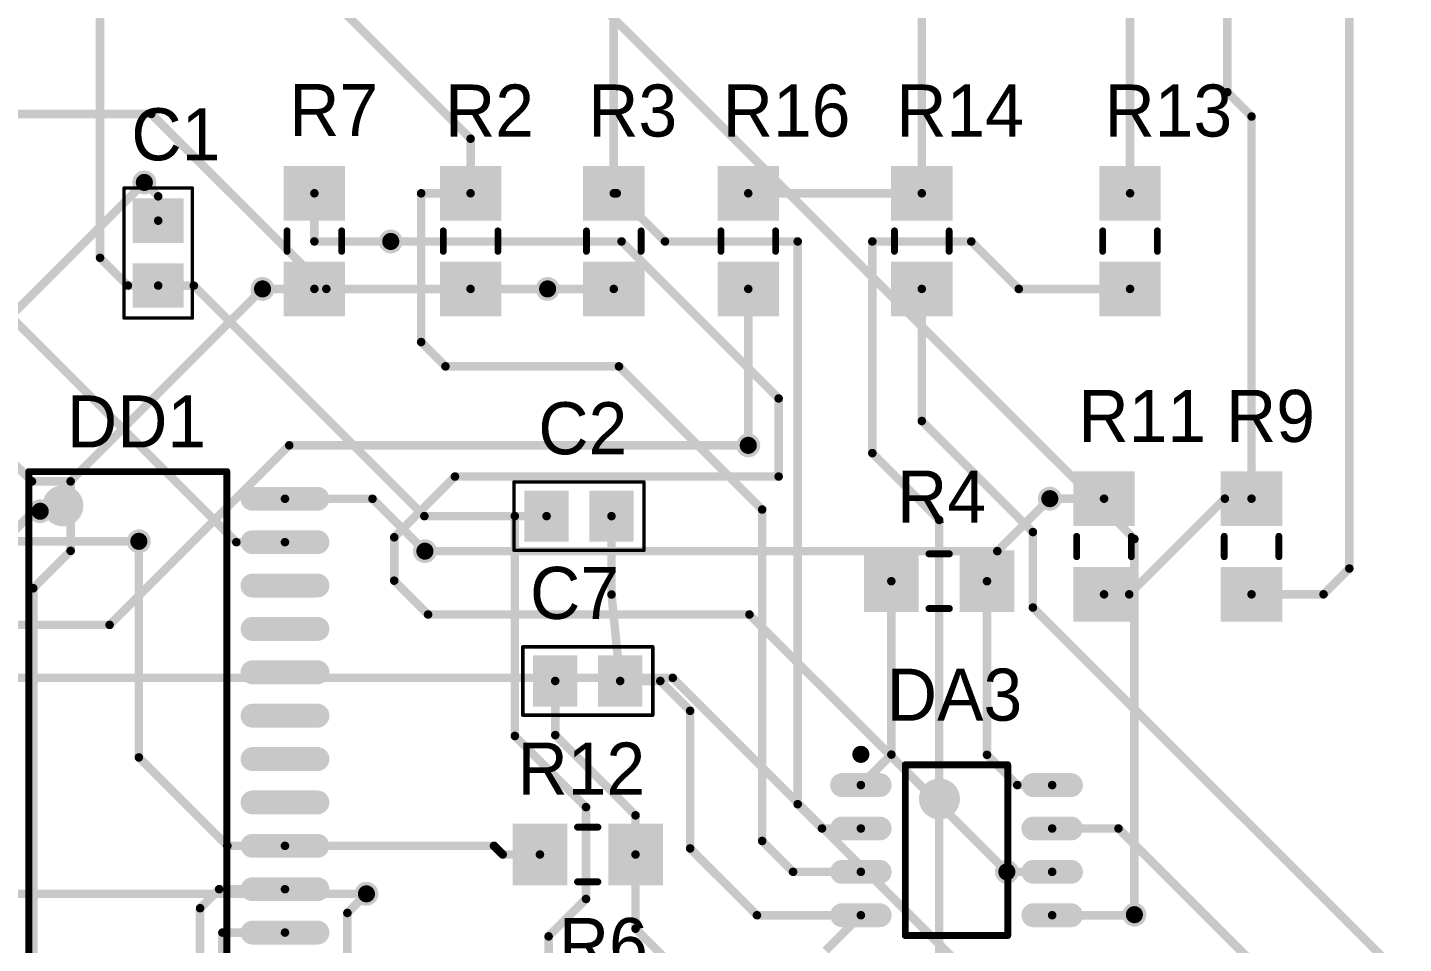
# Model space of a CAD drawing. Extents: x 69.5 to 141.6, y 57 to 136.
# Drawn here: x 92.95 to 133.23, y 78.28 to 105.09 of the extents above; entities that cross this region are included whole.
import ezdxf

# ---------------------------------------------------------------- set-up
doc = ezdxf.new("R2010")
doc.units = 0
doc.layers.get('0').update_dxf_attribs({"linetype": 'CONTINUOUS'})
for name, color, linetype in [('BOTTOMLAYER', 5, 'CONTINUOUS'), ('TOPLAYER', 1, 'CONTINUOUS'), ('TOPOVERLAY', 2, 'CONTINUOUS'), ('VIAHOLELAYER', 16, 'CONTINUOUS')]:
    doc.layers.add(name, color=color, linetype=linetype)

# ---------------------------------------------------------------- blocks, each defined once
blk = doc.blocks.new('C0805_5')
at = {"layer": 'TOPLAYER'}
for points in [[(-0.3, -0.75), (-0.3, 0.75), (-1.6, -0.75), (-1.6, 0.75)], [(1.6, -0.75), (1.6, 0.75), (0.3, -0.75), (0.3, 0.75)]]:
    blk.add_solid(points, dxfattribs=at)
at = {"layer": 'TOPOVERLAY', "const_width": 0.1}
for points in [[(-1.9, 1), (1.905, 1)], [(-1.9, 1), (-1.9, 0.9)], [(-1.9, 0.9), (-1.9, -1)], [(1.905, 1), (1.905, -1)], [(-1.9, -1), (1.905, -1)]]:
    blk.add_lwpolyline(points, dxfattribs=at)
at = {"layer": 'TOPOVERLAY', "const_width": 0.05}
for points in [[(-1.925, 1, 1), (-1.875, 1, 1)], [(-1.925, 1, 1), (-1.875, 1, 1)], [(-1.925, 0.9, 1), (-1.875, 0.9, 1)], [(-1.925, 0.9, 1), (-1.875, 0.9, 1)], [(1.88, 1, 1), (1.93, 1, 1)], [(1.88, 1, 1), (1.93, 1, 1)], [(-1.925, -1, 1), (-1.875, -1, 1)], [(-1.925, -1, 1), (-1.875, -1, 1)], [(1.88, -1, 1), (1.93, -1, 1)], [(1.88, -1, 1), (1.93, -1, 1)]]:
    blk.add_lwpolyline(points, format="xyb", close=True, dxfattribs=at)
blk = doc.blocks.new('C0805_6')
at = {"layer": 'TOPLAYER'}
for points in [[(-0.3, -0.75), (-0.3, 0.75), (-1.6, -0.75), (-1.6, 0.75)], [(1.6, -0.75), (1.6, 0.75), (0.3, -0.75), (0.3, 0.75)]]:
    blk.add_solid(points, dxfattribs=at)
at = {"layer": 'TOPOVERLAY', "const_width": 0.1}
for points in [[(1.905, 1), (-1.9, 1)], [(-1.9, 1), (-1.9, 0.9)], [(-1.9, 0.9), (-1.9, -1)], [(1.905, 1), (1.905, -1)], [(1.905, -1), (-1.9, -1)]]:
    blk.add_lwpolyline(points, dxfattribs=at)
at = {"layer": 'TOPOVERLAY', "const_width": 0.05}
for points in [[(-1.925, 1, 1), (-1.875, 1, 1)], [(-1.925, 1, 1), (-1.875, 1, 1)], [(-1.925, 0.9, 1), (-1.875, 0.9, 1)], [(-1.925, 0.9, 1), (-1.875, 0.9, 1)], [(1.88, 1, 1), (1.93, 1, 1)], [(1.88, 1, 1), (1.93, 1, 1)], [(-1.925, -1, 1), (-1.875, -1, 1)], [(-1.925, -1, 1), (-1.875, -1, 1)], [(1.88, -1, 1), (1.93, -1, 1)], [(1.88, -1, 1), (1.93, -1, 1)]]:
    blk.add_lwpolyline(points, format="xyb", close=True, dxfattribs=at)
blk = doc.blocks.new('C0805_11')
at = {"layer": 'TOPLAYER'}
for points in [[(-0.3, -0.75), (-0.3, 0.75), (-1.6, -0.75), (-1.6, 0.75)], [(1.6, -0.75), (1.6, 0.75), (0.3, -0.75), (0.3, 0.75)]]:
    blk.add_solid(points, dxfattribs=at)
at = {"layer": 'TOPOVERLAY', "const_width": 0.1}
for points in [[(-1.9, 1), (1.905, 1)], [(-1.9, 0.9), (-1.9, 1)], [(-1.9, -1), (-1.9, 0.9)], [(1.905, -1), (1.905, 1)], [(-1.9, -1), (1.905, -1)]]:
    blk.add_lwpolyline(points, dxfattribs=at)
at = {"layer": 'TOPOVERLAY', "const_width": 0.05}
for points in [[(-1.925, 1, 1), (-1.875, 1, 1)], [(-1.925, 1, 1), (-1.875, 1, 1)], [(-1.925, 0.9, 1), (-1.875, 0.9, 1)], [(-1.925, 0.9, 1), (-1.875, 0.9, 1)], [(1.88, 1, 1), (1.93, 1, 1)], [(1.88, 1, 1), (1.93, 1, 1)], [(-1.925, -1, 1), (-1.875, -1, 1)], [(-1.925, -1, 1), (-1.875, -1, 1)], [(1.88, -1, 1), (1.93, -1, 1)], [(1.88, -1, 1), (1.93, -1, 1)]]:
    blk.add_lwpolyline(points, format="xyb", close=True, dxfattribs=at)
blk = doc.blocks.new('SOIC_8CM_14')
at = {"layer": 'TOPLAYER', "const_width": 0.7}
for points in [[(-3.35, 1.905), (-2.25, 1.905)], [(2.25, 1.905), (3.35, 1.905)], [(-3.35, 0.635), (-2.25, 0.635)], [(2.25, 0.635), (3.35, 0.635)], [(-3.35, -0.635), (-2.25, -0.635)], [(2.25, -0.635), (3.35, -0.635)], [(-3.35, -1.905), (-2.25, -1.905)], [(2.25, -1.905), (3.35, -1.905)]]:
    blk.add_lwpolyline(points, dxfattribs=at)
at = {"layer": 'TOPLAYER', "const_width": 0.35}
for points in [[(-3.525, 1.905, 1), (-3.175, 1.905, 1)], [(-2.425, 1.905, 1), (-2.075, 1.905, 1)], [(2.075, 1.905, 1), (2.425, 1.905, 1)], [(3.175, 1.905, 1), (3.525, 1.905, 1)], [(-3.525, 0.635, 1), (-3.175, 0.635, 1)], [(-2.425, 0.635, 1), (-2.075, 0.635, 1)], [(2.075, 0.635, 1), (2.425, 0.635, 1)], [(3.175, 0.635, 1), (3.525, 0.635, 1)], [(-3.525, -0.635, 1), (-3.175, -0.635, 1)], [(-2.425, -0.635, 1), (-2.075, -0.635, 1)], [(2.075, -0.635, 1), (2.425, -0.635, 1)], [(3.175, -0.635, 1), (3.525, -0.635, 1)], [(-3.525, -1.905, 1), (-3.175, -1.905, 1)], [(-2.425, -1.905, 1), (-2.075, -1.905, 1)], [(2.075, -1.905, 1), (2.425, -1.905, 1)], [(3.175, -1.905, 1), (3.525, -1.905, 1)]]:
    blk.add_lwpolyline(points, format="xyb", close=True, dxfattribs=at)
at = {"layer": 'TOPOVERLAY'}
for points, const_width in [([(-2.675, 2.805, 1), (-2.925, 2.805, 1)], 0.25), ([(-2.987, 2.805, 1), (-2.863, 2.805, 1)], 0.125), ([(-2.737, 2.805, 1), (-2.612, 2.805, 1)], 0.125), ([(-1.55, 2.5, 1), (-1.45, 2.5, 1)], 0.1), ([(-1.55, 2.5, 1), (-1.45, 2.5, 1)], 0.1), ([(1.45, 2.5, 1), (1.55, 2.5, 1)], 0.1), ([(1.45, 2.5, 1), (1.55, 2.5, 1)], 0.1), ([(-0.2, 1.5, 1), (-0.8, 1.5, 1)], 0.6), ([(-0.95, 1.5, 1), (-0.65, 1.5, 1)], 0.3), ([(-0.35, 1.5, 1), (-0.05, 1.5, 1)], 0.3), ([(-1.55, -2.5, 1), (-1.45, -2.5, 1)], 0.1), ([(-1.55, -2.5, 1), (-1.45, -2.5, 1)], 0.1), ([(1.45, -2.5, 1), (1.55, -2.5, 1)], 0.1), ([(1.45, -2.5, 1), (1.55, -2.5, 1)], 0.1)]:
    blk.add_lwpolyline(points, format="xyb", close=True, dxfattribs=dict(at, const_width=const_width))
at = {"layer": 'TOPOVERLAY', "const_width": 0.2}
for points in [[(-1.5, 2.5), (1.5, 2.5)], [(-1.5, -2.5), (-1.5, 2.5)], [(1.5, -2.5), (1.5, 2.5)], [(-1.5, -2.5), (1.5, -2.5)]]:
    blk.add_lwpolyline(points, dxfattribs=at)
blk = doc.blocks.new('SOIC_SO28_M_15')
at = {"layer": 'TOPLAYER', "const_width": 0.7}
for points in [[(-5.55, 8.255), (-3.65, 8.255)], [(3.65, 8.255), (5.55, 8.255)], [(-5.55, 6.985), (-3.65, 6.985)], [(3.65, 6.985), (5.55, 6.985)], [(-5.55, 5.715), (-3.65, 5.715)], [(3.65, 5.715), (5.55, 5.715)], [(-5.55, 4.445), (-3.65, 4.445)], [(3.65, 4.445), (5.55, 4.445)], [(-5.55, 3.175), (-3.65, 3.175)], [(3.65, 3.175), (5.55, 3.175)], [(-5.55, 1.905), (-3.65, 1.905)], [(3.65, 1.905), (5.55, 1.905)], [(-5.55, 0.635), (-3.65, 0.635)], [(3.65, 0.635), (5.55, 0.635)], [(-5.55, -0.635), (-3.65, -0.635)], [(3.65, -0.635), (5.55, -0.635)], [(-5.55, -1.905), (-3.65, -1.905)], [(3.65, -1.905), (5.55, -1.905)], [(-5.55, -3.175), (-3.65, -3.175)], [(3.65, -3.175), (5.55, -3.175)], [(-5.55, -4.445), (-3.65, -4.445)], [(3.65, -4.445), (5.55, -4.445)], [(-5.55, -5.715), (-3.65, -5.715)], [(3.65, -5.715), (5.55, -5.715)], [(-5.55, -6.985), (-3.65, -6.985)], [(3.65, -6.985), (5.55, -6.985)], [(-5.55, -8.255), (-3.65, -8.255)], [(3.65, -8.255), (5.55, -8.255)]]:
    blk.add_lwpolyline(points, dxfattribs=at)
at = {"layer": 'TOPLAYER', "const_width": 0.35}
for points in [[(-5.725, 8.255, 1), (-5.375, 8.255, 1)], [(-3.825, 8.255, 1), (-3.475, 8.255, 1)], [(3.475, 8.255, 1), (3.825, 8.255, 1)], [(5.375, 8.255, 1), (5.725, 8.255, 1)], [(-5.725, 6.985, 1), (-5.375, 6.985, 1)], [(-3.825, 6.985, 1), (-3.475, 6.985, 1)], [(3.475, 6.985, 1), (3.825, 6.985, 1)], [(5.375, 6.985, 1), (5.725, 6.985, 1)], [(-5.725, 5.715, 1), (-5.375, 5.715, 1)], [(-3.825, 5.715, 1), (-3.475, 5.715, 1)], [(3.475, 5.715, 1), (3.825, 5.715, 1)], [(5.375, 5.715, 1), (5.725, 5.715, 1)], [(-5.725, 4.445, 1), (-5.375, 4.445, 1)], [(-3.825, 4.445, 1), (-3.475, 4.445, 1)], [(3.475, 4.445, 1), (3.825, 4.445, 1)], [(5.375, 4.445, 1), (5.725, 4.445, 1)], [(-5.725, 3.175, 1), (-5.375, 3.175, 1)], [(-3.825, 3.175, 1), (-3.475, 3.175, 1)], [(3.475, 3.175, 1), (3.825, 3.175, 1)], [(5.375, 3.175, 1), (5.725, 3.175, 1)], [(-5.725, 1.905, 1), (-5.375, 1.905, 1)], [(-3.825, 1.905, 1), (-3.475, 1.905, 1)], [(3.475, 1.905, 1), (3.825, 1.905, 1)], [(5.375, 1.905, 1), (5.725, 1.905, 1)], [(-5.725, 0.635, 1), (-5.375, 0.635, 1)], [(-3.825, 0.635, 1), (-3.475, 0.635, 1)], [(3.475, 0.635, 1), (3.825, 0.635, 1)], [(5.375, 0.635, 1), (5.725, 0.635, 1)], [(-5.725, -0.635, 1), (-5.375, -0.635, 1)], [(-3.825, -0.635, 1), (-3.475, -0.635, 1)], [(3.475, -0.635, 1), (3.825, -0.635, 1)], [(5.375, -0.635, 1), (5.725, -0.635, 1)], [(-5.725, -1.905, 1), (-5.375, -1.905, 1)], [(-3.825, -1.905, 1), (-3.475, -1.905, 1)], [(3.475, -1.905, 1), (3.825, -1.905, 1)], [(5.375, -1.905, 1), (5.725, -1.905, 1)], [(-5.725, -3.175, 1), (-5.375, -3.175, 1)], [(-3.825, -3.175, 1), (-3.475, -3.175, 1)], [(3.475, -3.175, 1), (3.825, -3.175, 1)], [(5.375, -3.175, 1), (5.725, -3.175, 1)], [(-5.725, -4.445, 1), (-5.375, -4.445, 1)], [(-3.825, -4.445, 1), (-3.475, -4.445, 1)], [(3.475, -4.445, 1), (3.825, -4.445, 1)], [(5.375, -4.445, 1), (5.725, -4.445, 1)], [(-5.725, -5.715, 1), (-5.375, -5.715, 1)], [(-3.825, -5.715, 1), (-3.475, -5.715, 1)], [(3.475, -5.715, 1), (3.825, -5.715, 1)], [(5.375, -5.715, 1), (5.725, -5.715, 1)], [(-5.725, -6.985, 1), (-5.375, -6.985, 1)], [(-3.825, -6.985, 1), (-3.475, -6.985, 1)], [(3.475, -6.985, 1), (3.825, -6.985, 1)], [(5.375, -6.985, 1), (5.725, -6.985, 1)], [(-5.725, -8.255, 1), (-5.375, -8.255, 1)], [(-3.825, -8.255, 1), (-3.475, -8.255, 1)], [(3.475, -8.255, 1), (3.825, -8.255, 1)], [(5.375, -8.255, 1), (5.725, -8.255, 1)]]:
    blk.add_lwpolyline(points, format="xyb", close=True, dxfattribs=at)
at = {"layer": 'TOPOVERLAY'}
for points, const_width in [([(-4.475, 9.155, 1), (-4.725, 9.155, 1)], 0.25), ([(-4.787, 9.155, 1), (-4.663, 9.155, 1)], 0.125), ([(-4.537, 9.155, 1), (-4.412, 9.155, 1)], 0.125), ([(-2.95, 9.05, 1), (-2.85, 9.05, 1)], 0.1), ([(-2.95, 9.05, 1), (-2.85, 9.05, 1)], 0.1), ([(2.85, 9.05, 1), (2.95, 9.05, 1)], 0.1), ([(2.85, 9.05, 1), (2.95, 9.05, 1)], 0.1), ([(-1.6, 8.05, 1), (-2.2, 8.05, 1)], 0.6), ([(-2.35, 8.05, 1), (-2.05, 8.05, 1)], 0.3), ([(-1.75, 8.05, 1), (-1.45, 8.05, 1)], 0.3), ([(-2.95, -9.05, 1), (-2.85, -9.05, 1)], 0.1), ([(-2.95, -9.05, 1), (-2.85, -9.05, 1)], 0.1), ([(2.85, -9.05, 1), (2.95, -9.05, 1)], 0.1), ([(2.85, -9.05, 1), (2.95, -9.05, 1)], 0.1)]:
    blk.add_lwpolyline(points, format="xyb", close=True, dxfattribs=dict(at, const_width=const_width))
at = {"layer": 'TOPOVERLAY', "const_width": 0.2}
for points in [[(-2.9, -9.05), (-2.9, 9.05)], [(-2.9, 9.05), (2.9, 9.05)], [(2.9, -9.05), (2.9, 9.05)], [(-2.9, -9.05), (2.9, -9.05)]]:
    blk.add_lwpolyline(points, dxfattribs=at)
blk = doc.blocks.new('1206_18')
at = {"layer": 'TOPLAYER'}
for points in [[(-0.6, -0.9), (-0.6, 0.9), (-2.2, -0.9), (-2.2, 0.9)], [(2.2, -0.9), (2.2, 0.9), (0.6, -0.9), (0.6, 0.9)]]:
    blk.add_solid(points, dxfattribs=at)
at = {"layer": 'TOPOVERLAY', "const_width": 0.2}
for points in [[(-0.3, 0.8), (0.3, 0.8)], [(-0.3, -0.8), (0.3, -0.8)]]:
    blk.add_lwpolyline(points, dxfattribs=at)
at = {"layer": 'TOPOVERLAY', "const_width": 0.1}
for points in [[(-0.35, 0.8, 1), (-0.25, 0.8, 1)], [(0.25, 0.8, 1), (0.35, 0.8, 1)], [(-0.35, -0.8, 1), (-0.25, -0.8, 1)], [(0.25, -0.8, 1), (0.35, -0.8, 1)]]:
    blk.add_lwpolyline(points, format="xyb", close=True, dxfattribs=at)
blk = doc.blocks.new('1206_19')
at = {"layer": 'TOPLAYER'}
for points in [[(-0.6, -0.9), (-0.6, 0.9), (-2.2, -0.9), (-2.2, 0.9)], [(2.2, -0.9), (2.2, 0.9), (0.6, -0.9), (0.6, 0.9)]]:
    blk.add_solid(points, dxfattribs=at)
at = {"layer": 'TOPOVERLAY', "const_width": 0.2}
for points in [[(-0.3, 0.8), (0.3, 0.8)], [(-0.3, -0.8), (0.3, -0.8)]]:
    blk.add_lwpolyline(points, dxfattribs=at)
at = {"layer": 'TOPOVERLAY', "const_width": 0.1}
for points in [[(-0.35, 0.8, 1), (-0.25, 0.8, 1)], [(0.25, 0.8, 1), (0.35, 0.8, 1)], [(-0.35, -0.8, 1), (-0.25, -0.8, 1)], [(0.25, -0.8, 1), (0.35, -0.8, 1)]]:
    blk.add_lwpolyline(points, format="xyb", close=True, dxfattribs=at)
blk = doc.blocks.new('1206_20')
at = {"layer": 'TOPLAYER'}
for points in [[(-0.6, -0.9), (-0.6, 0.9), (-2.2, -0.9), (-2.2, 0.9)], [(2.2, -0.9), (2.2, 0.9), (0.6, -0.9), (0.6, 0.9)]]:
    blk.add_solid(points, dxfattribs=at)
at = {"layer": 'TOPOVERLAY', "const_width": 0.2}
for points in [[(0.3, 0.8), (-0.3, 0.8)], [(0.3, -0.8), (-0.3, -0.8)]]:
    blk.add_lwpolyline(points, dxfattribs=at)
at = {"layer": 'TOPOVERLAY', "const_width": 0.1}
for points in [[(-0.35, 0.8, 1), (-0.25, 0.8, 1)], [(0.25, 0.8, 1), (0.35, 0.8, 1)], [(-0.35, -0.8, 1), (-0.25, -0.8, 1)], [(0.25, -0.8, 1), (0.35, -0.8, 1)]]:
    blk.add_lwpolyline(points, format="xyb", close=True, dxfattribs=at)
blk = doc.blocks.new('1206_23')
at = {"layer": 'TOPLAYER'}
for points in [[(-0.6, -0.9), (-0.6, 0.9), (-2.2, -0.9), (-2.2, 0.9)], [(2.2, -0.9), (2.2, 0.9), (0.6, -0.9), (0.6, 0.9)]]:
    blk.add_solid(points, dxfattribs=at)
at = {"layer": 'TOPOVERLAY', "const_width": 0.2}
for points in [[(0.3, 0.8), (-0.3, 0.8)], [(0.3, -0.8), (-0.3, -0.8)]]:
    blk.add_lwpolyline(points, dxfattribs=at)
at = {"layer": 'TOPOVERLAY', "const_width": 0.1}
for points in [[(-0.35, 0.8, 1), (-0.25, 0.8, 1)], [(0.25, 0.8, 1), (0.35, 0.8, 1)], [(-0.35, -0.8, 1), (-0.25, -0.8, 1)], [(0.25, -0.8, 1), (0.35, -0.8, 1)]]:
    blk.add_lwpolyline(points, format="xyb", close=True, dxfattribs=at)
blk = doc.blocks.new('1206_25')
at = {"layer": 'TOPLAYER'}
for points in [[(-0.6, -0.9), (-0.6, 0.9), (-2.2, -0.9), (-2.2, 0.9)], [(2.2, -0.9), (2.2, 0.9), (0.6, -0.9), (0.6, 0.9)]]:
    blk.add_solid(points, dxfattribs=at)
at = {"layer": 'TOPOVERLAY', "const_width": 0.2}
for points in [[(-0.3, 0.8), (0.3, 0.8)], [(-0.3, -0.8), (0.3, -0.8)]]:
    blk.add_lwpolyline(points, dxfattribs=at)
at = {"layer": 'TOPOVERLAY', "const_width": 0.1}
for points in [[(-0.35, 0.8, 1), (-0.25, 0.8, 1)], [(0.25, 0.8, 1), (0.35, 0.8, 1)], [(-0.35, -0.8, 1), (-0.25, -0.8, 1)], [(0.25, -0.8, 1), (0.35, -0.8, 1)]]:
    blk.add_lwpolyline(points, format="xyb", close=True, dxfattribs=at)
blk = doc.blocks.new('1206_27')
at = {"layer": 'TOPLAYER'}
for points in [[(-0.6, -0.9), (-0.6, 0.9), (-2.2, -0.9), (-2.2, 0.9)], [(2.2, -0.9), (2.2, 0.9), (0.6, -0.9), (0.6, 0.9)]]:
    blk.add_solid(points, dxfattribs=at)
at = {"layer": 'TOPOVERLAY', "const_width": 0.2}
for points in [[(-0.3, 0.8), (0.3, 0.8)], [(-0.3, -0.8), (0.3, -0.8)]]:
    blk.add_lwpolyline(points, dxfattribs=at)
at = {"layer": 'TOPOVERLAY', "const_width": 0.1}
for points in [[(-0.35, 0.8, 1), (-0.25, 0.8, 1)], [(0.25, 0.8, 1), (0.35, 0.8, 1)], [(-0.35, -0.8, 1), (-0.25, -0.8, 1)], [(0.25, -0.8, 1), (0.35, -0.8, 1)]]:
    blk.add_lwpolyline(points, format="xyb", close=True, dxfattribs=at)
blk = doc.blocks.new('1206_28')
at = {"layer": 'TOPLAYER'}
for points in [[(-0.6, -0.9), (-0.6, 0.9), (-2.2, -0.9), (-2.2, 0.9)], [(2.2, -0.9), (2.2, 0.9), (0.6, -0.9), (0.6, 0.9)]]:
    blk.add_solid(points, dxfattribs=at)
at = {"layer": 'TOPOVERLAY', "const_width": 0.2}
for points in [[(-0.3, 0.8), (0.3, 0.8)], [(-0.3, -0.8), (0.3, -0.8)]]:
    blk.add_lwpolyline(points, dxfattribs=at)
at = {"layer": 'TOPOVERLAY', "const_width": 0.1}
for points in [[(-0.35, 0.8, 1), (-0.25, 0.8, 1)], [(0.25, 0.8, 1), (0.35, 0.8, 1)], [(-0.35, -0.8, 1), (-0.25, -0.8, 1)], [(0.25, -0.8, 1), (0.35, -0.8, 1)]]:
    blk.add_lwpolyline(points, format="xyb", close=True, dxfattribs=at)
blk = doc.blocks.new('1206_29')
at = {"layer": 'TOPLAYER'}
for points in [[(-0.6, -0.9), (-0.6, 0.9), (-2.2, -0.9), (-2.2, 0.9)], [(2.2, -0.9), (2.2, 0.9), (0.6, -0.9), (0.6, 0.9)]]:
    blk.add_solid(points, dxfattribs=at)
at = {"layer": 'TOPOVERLAY', "const_width": 0.2}
for points in [[(-0.3, 0.8), (0.3, 0.8)], [(-0.3, -0.8), (0.3, -0.8)]]:
    blk.add_lwpolyline(points, dxfattribs=at)
at = {"layer": 'TOPOVERLAY', "const_width": 0.1}
for points in [[(-0.35, 0.8, 1), (-0.25, 0.8, 1)], [(0.25, 0.8, 1), (0.35, 0.8, 1)], [(-0.35, -0.8, 1), (-0.25, -0.8, 1)], [(0.25, -0.8, 1), (0.35, -0.8, 1)]]:
    blk.add_lwpolyline(points, format="xyb", close=True, dxfattribs=at)
blk = doc.blocks.new('1206_30')
at = {"layer": 'TOPLAYER'}
for points in [[(-0.6, -0.9), (-0.6, 0.9), (-2.2, -0.9), (-2.2, 0.9)], [(2.2, -0.9), (2.2, 0.9), (0.6, -0.9), (0.6, 0.9)]]:
    blk.add_solid(points, dxfattribs=at)
at = {"layer": 'TOPOVERLAY', "const_width": 0.2}
for points in [[(-0.3, 0.8), (0.3, 0.8)], [(-0.3, -0.8), (0.3, -0.8)]]:
    blk.add_lwpolyline(points, dxfattribs=at)
at = {"layer": 'TOPOVERLAY', "const_width": 0.1}
for points in [[(-0.35, 0.8, 1), (-0.25, 0.8, 1)], [(0.25, 0.8, 1), (0.35, 0.8, 1)], [(-0.35, -0.8, 1), (-0.25, -0.8, 1)], [(0.25, -0.8, 1), (0.35, -0.8, 1)]]:
    blk.add_lwpolyline(points, format="xyb", close=True, dxfattribs=at)
blk = doc.blocks.new('1206_32')
at = {"layer": 'TOPLAYER'}
for points in [[(-0.6, -0.9), (-0.6, 0.9), (-2.2, -0.9), (-2.2, 0.9)], [(2.2, -0.9), (2.2, 0.9), (0.6, -0.9), (0.6, 0.9)]]:
    blk.add_solid(points, dxfattribs=at)
at = {"layer": 'TOPOVERLAY', "const_width": 0.2}
for points in [[(-0.3, 0.8), (0.3, 0.8)], [(-0.3, -0.8), (0.3, -0.8)]]:
    blk.add_lwpolyline(points, dxfattribs=at)
at = {"layer": 'TOPOVERLAY', "const_width": 0.1}
for points in [[(-0.35, 0.8, 1), (-0.25, 0.8, 1)], [(0.25, 0.8, 1), (0.35, 0.8, 1)], [(-0.35, -0.8, 1), (-0.25, -0.8, 1)], [(0.25, -0.8, 1), (0.35, -0.8, 1)]]:
    blk.add_lwpolyline(points, format="xyb", close=True, dxfattribs=at)

msp = doc.modelspace()

# ---------------------------------------------------------------- linework, layer by layer
at = {"layer": 'BOTTOMLAYER', "const_width": 0.25}
for points in [[(104.486, 110.982), (125.349, 90.119)], [(80.975, 102.565), (96.571, 102.565)], [(96.571, 102.565), (101.695, 97.441)], [(86.367, 90.558), (96.368, 100.559)], [(103.581, 98.831), (110.338, 98.831)], [(110.338, 98.831), (114.935, 94.234)], [(93.32, 90.932), (99.828, 97.441)], [(101.695, 97.441), (108.172, 97.441)], [(114.935, 91.948), (114.935, 94.234)], [(95.352, 87.605), (100.609, 92.862)], [(100.609, 92.862), (114.046, 92.862)], [(103.683, 90.17), (105.461, 91.948)], [(105.461, 91.948), (114.935, 91.948)], [(121.336, 89.764), (122.872, 91.3)], [(103.683, 88.9), (103.683, 90.17)], [(125.349, 79.121), (125.349, 90.119)], [(90.914, 90.052), (96.208, 90.052)], [(104.581, 89.764), (121.336, 89.764)], [(103.683, 88.9), (104.673, 87.909)], [(104.673, 87.909), (114.081, 87.909)], [(114.081, 87.909), (121.615, 80.375)], [(89.535, 87.605), (95.352, 87.605)], [(89.56, 86.055), (111.836, 86.055)], [(111.836, 86.055), (122.471, 75.42)], [(91.44, 79.731), (102.87, 79.731)]]:
    msp.add_lwpolyline(points, dxfattribs=at)
at = {"layer": 'BOTTOMLAYER'}
for points, const_width in [([(96.508, 102.565, 1), (96.633, 102.565, 1)], 0.125), ([(96.508, 102.565, 1), (96.633, 102.565, 1)], 0.125), ([(96.193, 100.559, 1), (96.543, 100.559, 1)], 0.35), ([(96.305, 100.559, 1), (96.43, 100.559, 1)], 0.125), ([(103.406, 98.831, 1), (103.756, 98.831, 1)], 0.35), ([(103.519, 98.831, 1), (103.644, 98.831, 1)], 0.125), ([(110.275, 98.831, 1), (110.4, 98.831, 1)], 0.125), ([(110.275, 98.831, 1), (110.4, 98.831, 1)], 0.125), ([(99.653, 97.441, 1), (100.003, 97.441, 1)], 0.35), ([(99.766, 97.441, 1), (99.891, 97.441, 1)], 0.125), ([(101.633, 97.441, 1), (101.758, 97.441, 1)], 0.125), ([(101.633, 97.441, 1), (101.758, 97.441, 1)], 0.125), ([(107.997, 97.441, 1), (108.347, 97.441, 1)], 0.35), ([(108.11, 97.441, 1), (108.235, 97.441, 1)], 0.125), ([(114.873, 94.234, 1), (114.997, 94.234, 1)], 0.125), ([(114.873, 94.234, 1), (114.997, 94.234, 1)], 0.125), ([(113.871, 92.862, 1), (114.221, 92.862, 1)], 0.35), ([(100.547, 92.862, 1), (100.672, 92.862, 1)], 0.125), ([(100.547, 92.862, 1), (100.672, 92.862, 1)], 0.125), ([(113.984, 92.862, 1), (114.108, 92.862, 1)], 0.125), ([(105.398, 91.948, 1), (105.523, 91.948, 1)], 0.125), ([(105.398, 91.948, 1), (105.523, 91.948, 1)], 0.125), ([(114.873, 91.948, 1), (114.997, 91.948, 1)], 0.125), ([(114.873, 91.948, 1), (114.997, 91.948, 1)], 0.125), ([(122.697, 91.3, 1), (123.047, 91.3, 1)], 0.35), ([(93.145, 90.932, 1), (93.495, 90.932, 1)], 0.35), ([(93.257, 90.932, 1), (93.382, 90.932, 1)], 0.125), ([(122.81, 91.3, 1), (122.935, 91.3, 1)], 0.125), ([(96.033, 90.052, 1), (96.383, 90.052, 1)], 0.35), ([(103.62, 90.17, 1), (103.745, 90.17, 1)], 0.125), ([(103.62, 90.17, 1), (103.745, 90.17, 1)], 0.125), ([(125.287, 90.119, 1), (125.411, 90.119, 1)], 0.125), ([(125.287, 90.119, 1), (125.411, 90.119, 1)], 0.125), ([(96.146, 90.052, 1), (96.271, 90.052, 1)], 0.125), ([(104.406, 89.764, 1), (104.756, 89.764, 1)], 0.35), ([(104.519, 89.764, 1), (104.644, 89.764, 1)], 0.125), ([(121.273, 89.764, 1), (121.398, 89.764, 1)], 0.125), ([(121.273, 89.764, 1), (121.398, 89.764, 1)], 0.125), ([(103.62, 88.9, 1), (103.745, 88.9, 1)], 0.125), ([(103.62, 88.9, 1), (103.745, 88.9, 1)], 0.125), ([(104.611, 87.909, 1), (104.736, 87.909, 1)], 0.125), ([(104.611, 87.909, 1), (104.736, 87.909, 1)], 0.125), ([(114.018, 87.909, 1), (114.143, 87.909, 1)], 0.125), ([(114.018, 87.909, 1), (114.143, 87.909, 1)], 0.125), ([(95.289, 87.605, 1), (95.414, 87.605, 1)], 0.125), ([(95.289, 87.605, 1), (95.414, 87.605, 1)], 0.125), ([(111.774, 86.055, 1), (111.899, 86.055, 1)], 0.125), ([(111.774, 86.055, 1), (111.899, 86.055, 1)], 0.125), ([(121.44, 80.375, 1), (121.79, 80.375, 1)], 0.35), ([(121.553, 80.375, 1), (121.678, 80.375, 1)], 0.125), ([(102.695, 79.731, 1), (103.045, 79.731, 1)], 0.35), ([(102.808, 79.731, 1), (102.932, 79.731, 1)], 0.125), ([(125.174, 79.121, 1), (125.524, 79.121, 1)], 0.35), ([(125.287, 79.121, 1), (125.411, 79.121, 1)], 0.125)]:
    msp.add_lwpolyline(points, format="xyb", close=True, dxfattribs=dict(at, const_width=const_width))
at = {"layer": 'TOPLAYER', "const_width": 0.25}
for points in [[(131.64, 89.254), (131.64, 118.98)], [(125.222, 100.241), (125.222, 118.102)], [(119.126, 100.241), (119.126, 114.776)], [(128.067, 103.2), (128.067, 112.42)], [(97.979, 109.777), (105.918, 101.838)], [(110.109, 100.241), (110.109, 106.731)], [(95.072, 98.352), (95.072, 105.766)], [(128.067, 103.2), (128.778, 102.489)], [(128.778, 91.3), (128.778, 102.489)], [(105.918, 100.241), (105.918, 101.838)], [(96.368, 100.559), (96.774, 100.152)], [(101.346, 98.831), (101.346, 100.241)], [(104.47, 100.241), (105.918, 100.241)], [(104.47, 95.885), (104.47, 100.241)], [(110.109, 100.241), (110.198, 100.241)], [(110.198, 100.241), (111.608, 98.831)], [(114.046, 100.241), (119.126, 100.241)], [(96.774, 99.439), (96.774, 100.152)], [(101.346, 98.831), (103.581, 98.831)], [(111.608, 98.831), (115.494, 98.831)], [(115.494, 82.356), (115.494, 98.831)], [(117.678, 98.831), (120.574, 98.831)], [(117.678, 92.634), (117.678, 98.831)], [(120.574, 98.831), (121.964, 97.441)], [(95.072, 98.352), (95.885, 97.539)], [(91.646, 97.441), (99.06, 90.027)], [(95.885, 97.539), (96.774, 97.539)], [(96.774, 97.539), (97.816, 97.539)], [(97.816, 97.539), (104.566, 90.789)], [(99.828, 97.441), (101.346, 97.441)], [(105.918, 97.441), (108.172, 97.441)], [(108.172, 97.441), (110.109, 97.441)], [(114.046, 92.862), (114.046, 97.441)], [(119.126, 93.574), (119.126, 97.441)], [(121.964, 97.441), (125.222, 97.441)], [(89.103, 95.783), (93.08, 91.807)], [(104.47, 95.885), (105.181, 95.174)], [(105.181, 95.174), (110.261, 95.174)], [(110.261, 95.174), (114.452, 90.983)], [(119.126, 93.574), (122.377, 90.322)], [(117.678, 92.634), (119.634, 90.678)], [(93.08, 91.807), (94.21, 91.807)], [(94.21, 89.772), (94.21, 91.807)], [(92.227, 90.027), (93.132, 90.932)], [(93.132, 90.932), (93.32, 90.932)], [(100.485, 91.297), (103.048, 91.297)], [(103.048, 91.297), (104.581, 89.764)], [(114.452, 81.28), (114.452, 90.983)], [(122.872, 91.3), (124.46, 91.3)], [(125.197, 88.5), (127.997, 91.3)], [(127.997, 91.3), (128.778, 91.3)], [(104.566, 90.789), (107.213, 90.789)], [(107.213, 84.353), (107.213, 90.789)], [(107.213, 90.789), (108.143, 90.789)], [(110.043, 88.494), (110.043, 90.789)], [(119.634, 75.184), (119.634, 90.678)], [(122.377, 88.113), (122.377, 90.322)], [(93.116, 88.678), (94.21, 89.772)], [(96.208, 83.725), (96.208, 90.052)], [(99.06, 90.027), (100.485, 90.027)], [(130.886, 88.5), (131.64, 89.254)], [(93.116, 76.057), (93.116, 88.678)], [(110.043, 88.494), (110.297, 85.963)], [(118.234, 83.807), (118.234, 88.884)], [(121.034, 83.801), (121.034, 88.884)], [(124.46, 88.5), (125.197, 88.5)], [(128.778, 88.5), (130.886, 88.5)], [(122.377, 88.113), (133.1, 77.39)], [(108.397, 84.379), (108.397, 85.963)], [(110.297, 85.963), (111.471, 85.963)], [(111.471, 85.963), (112.344, 85.09)], [(112.344, 81.061), (112.344, 85.09)], [(107.213, 84.353), (109.296, 82.271)], [(108.397, 84.379), (110.747, 82.029)], [(96.208, 83.725), (98.797, 81.137)], [(117.342, 82.915), (118.234, 83.807)], [(121.034, 83.801), (121.92, 82.915)], [(121.92, 82.915), (122.942, 82.915)], [(109.296, 79.581), (109.296, 82.271)], [(115.494, 82.356), (116.205, 81.645)], [(110.747, 80.883), (110.747, 82.029)], [(116.205, 81.645), (117.342, 81.645)], [(122.942, 81.645), (124.882, 81.645)], [(124.882, 81.645), (129.54, 76.987)], [(114.452, 81.28), (115.357, 80.375)], [(98.797, 81.137), (100.485, 81.137)], [(100.485, 81.137), (106.604, 81.137)], [(106.604, 81.137), (106.858, 80.883)], [(106.858, 80.883), (107.947, 80.883)], [(110.747, 78.712), (110.747, 80.883)], [(112.344, 81.061), (114.3, 79.105)], [(115.357, 80.375), (117.342, 80.375)], [(121.615, 80.375), (122.942, 80.375)], [(98, 79.31), (98.557, 79.867)], [(98.557, 79.867), (100.485, 79.867)], [(102.311, 79.172), (102.87, 79.731)], [(98, 63.6), (98, 79.31)], [(108.201, 78.486), (109.296, 79.581)], [(102.311, 77.327), (102.311, 79.172)], [(114.3, 79.105), (117.342, 79.105)], [(116.307, 78.07), (117.342, 79.105)], [(122.942, 79.105), (125.333, 79.105)], [(125.333, 79.105), (125.349, 79.121)], [(98.654, 73.736), (98.654, 78.597)], [(98.654, 78.597), (100.485, 78.597)], [(108.201, 75.803), (108.201, 78.486)], [(110.747, 78.712), (111.58, 77.878)]]:
    msp.add_lwpolyline(points, dxfattribs=at)
at = {"layer": 'TOPLAYER'}
for points, const_width in [([(128.004, 103.2, 1), (128.129, 103.2, 1)], 0.125), ([(128.004, 103.2, 1), (128.129, 103.2, 1)], 0.125), ([(128.716, 102.489, 1), (128.84, 102.489, 1)], 0.125), ([(128.716, 102.489, 1), (128.84, 102.489, 1)], 0.125), ([(105.856, 101.838, 1), (105.98, 101.838, 1)], 0.125), ([(105.856, 101.838, 1), (105.98, 101.838, 1)], 0.125), ([(96.193, 100.559, 1), (96.543, 100.559, 1)], 0.35), ([(96.305, 100.559, 1), (96.43, 100.559, 1)], 0.125), ([(101.284, 100.241, 1), (101.408, 100.241, 1)], 0.125), ([(104.408, 100.241, 1), (104.533, 100.241, 1)], 0.125), ([(104.408, 100.241, 1), (104.533, 100.241, 1)], 0.125), ([(105.856, 100.241, 1), (105.98, 100.241, 1)], 0.125), ([(105.856, 100.241, 1), (105.98, 100.241, 1)], 0.125), ([(110.047, 100.241, 1), (110.171, 100.241, 1)], 0.125), ([(110.047, 100.241, 1), (110.171, 100.241, 1)], 0.125), ([(110.136, 100.241, 1), (110.261, 100.241, 1)], 0.125), ([(110.136, 100.241, 1), (110.261, 100.241, 1)], 0.125), ([(113.984, 100.241, 1), (114.108, 100.241, 1)], 0.125), ([(119.064, 100.241, 1), (119.188, 100.241, 1)], 0.125), ([(119.064, 100.241, 1), (119.188, 100.241, 1)], 0.125), ([(125.16, 100.241, 1), (125.284, 100.241, 1)], 0.125), ([(96.712, 100.152, 1), (96.836, 100.152, 1)], 0.125), ([(96.712, 100.152, 1), (96.836, 100.152, 1)], 0.125), ([(96.712, 99.439, 1), (96.836, 99.439, 1)], 0.125), ([(103.406, 98.831, 1), (103.756, 98.831, 1)], 0.35), ([(101.284, 98.831, 1), (101.408, 98.831, 1)], 0.125), ([(101.284, 98.831, 1), (101.408, 98.831, 1)], 0.125), ([(103.519, 98.831, 1), (103.644, 98.831, 1)], 0.125), ([(111.545, 98.831, 1), (111.67, 98.831, 1)], 0.125), ([(111.545, 98.831, 1), (111.67, 98.831, 1)], 0.125), ([(115.431, 98.831, 1), (115.556, 98.831, 1)], 0.125), ([(115.431, 98.831, 1), (115.556, 98.831, 1)], 0.125), ([(117.616, 98.831, 1), (117.741, 98.831, 1)], 0.125), ([(117.616, 98.831, 1), (117.741, 98.831, 1)], 0.125), ([(120.511, 98.831, 1), (120.636, 98.831, 1)], 0.125), ([(120.511, 98.831, 1), (120.636, 98.831, 1)], 0.125), ([(95.01, 98.352, 1), (95.135, 98.352, 1)], 0.125), ([(95.01, 98.352, 1), (95.135, 98.352, 1)], 0.125), ([(95.823, 97.539, 1), (95.947, 97.539, 1)], 0.125), ([(95.823, 97.539, 1), (95.947, 97.539, 1)], 0.125), ([(96.712, 97.539, 1), (96.836, 97.539, 1)], 0.125), ([(96.712, 97.539, 1), (96.836, 97.539, 1)], 0.125), ([(97.753, 97.539, 1), (97.878, 97.539, 1)], 0.125), ([(97.753, 97.539, 1), (97.878, 97.539, 1)], 0.125), ([(99.653, 97.441, 1), (100.003, 97.441, 1)], 0.35), ([(99.766, 97.441, 1), (99.891, 97.441, 1)], 0.125), ([(101.284, 97.441, 1), (101.408, 97.441, 1)], 0.125), ([(105.856, 97.441, 1), (105.98, 97.441, 1)], 0.125), ([(107.997, 97.441, 1), (108.347, 97.441, 1)], 0.35), ([(108.11, 97.441, 1), (108.235, 97.441, 1)], 0.125), ([(108.11, 97.441, 1), (108.235, 97.441, 1)], 0.125), ([(110.047, 97.441, 1), (110.171, 97.441, 1)], 0.125), ([(113.984, 97.441, 1), (114.108, 97.441, 1)], 0.125), ([(119.064, 97.441, 1), (119.188, 97.441, 1)], 0.125), ([(121.902, 97.441, 1), (122.027, 97.441, 1)], 0.125), ([(121.902, 97.441, 1), (122.027, 97.441, 1)], 0.125), ([(125.16, 97.441, 1), (125.284, 97.441, 1)], 0.125), ([(104.408, 95.885, 1), (104.533, 95.885, 1)], 0.125), ([(104.408, 95.885, 1), (104.533, 95.885, 1)], 0.125), ([(105.119, 95.174, 1), (105.244, 95.174, 1)], 0.125), ([(105.119, 95.174, 1), (105.244, 95.174, 1)], 0.125), ([(110.199, 95.174, 1), (110.324, 95.174, 1)], 0.125), ([(110.199, 95.174, 1), (110.324, 95.174, 1)], 0.125), ([(119.064, 93.574, 1), (119.188, 93.574, 1)], 0.125), ([(119.064, 93.574, 1), (119.188, 93.574, 1)], 0.125), ([(113.871, 92.862, 1), (114.221, 92.862, 1)], 0.35), ([(113.984, 92.862, 1), (114.108, 92.862, 1)], 0.125), ([(117.616, 92.634, 1), (117.741, 92.634, 1)], 0.125), ([(117.616, 92.634, 1), (117.741, 92.634, 1)], 0.125), ([(93.017, 91.807, 1), (93.142, 91.807, 1)], 0.125), ([(93.017, 91.807, 1), (93.142, 91.807, 1)], 0.125), ([(94.148, 91.807, 1), (94.273, 91.807, 1)], 0.125), ([(94.148, 91.807, 1), (94.273, 91.807, 1)], 0.125), ([(122.697, 91.3, 1), (123.047, 91.3, 1)], 0.35), ([(93.145, 90.932, 1), (93.495, 90.932, 1)], 0.35), ([(93.07, 90.932, 1), (93.195, 90.932, 1)], 0.125), ([(93.07, 90.932, 1), (93.195, 90.932, 1)], 0.125), ([(93.257, 90.932, 1), (93.382, 90.932, 1)], 0.125), ([(100.422, 91.297, 1), (100.547, 91.297, 1)], 0.125), ([(102.985, 91.297, 1), (103.11, 91.297, 1)], 0.125), ([(102.985, 91.297, 1), (103.11, 91.297, 1)], 0.125), ([(114.39, 90.983, 1), (114.515, 90.983, 1)], 0.125), ([(114.39, 90.983, 1), (114.515, 90.983, 1)], 0.125), ([(122.81, 91.3, 1), (122.935, 91.3, 1)], 0.125), ([(124.398, 91.3, 1), (124.522, 91.3, 1)], 0.125), ([(127.934, 91.3, 1), (128.059, 91.3, 1)], 0.125), ([(127.934, 91.3, 1), (128.059, 91.3, 1)], 0.125), ([(128.716, 91.3, 1), (128.84, 91.3, 1)], 0.125), ([(128.716, 91.3, 1), (128.84, 91.3, 1)], 0.125), ([(104.503, 90.789, 1), (104.628, 90.789, 1)], 0.125), ([(104.503, 90.789, 1), (104.628, 90.789, 1)], 0.125), ([(107.151, 90.789, 1), (107.276, 90.789, 1)], 0.125), ([(107.151, 90.789, 1), (107.276, 90.789, 1)], 0.125), ([(107.151, 90.789, 1), (107.276, 90.789, 1)], 0.125), ([(108.08, 90.789, 1), (108.205, 90.789, 1)], 0.125), ([(109.981, 90.789, 1), (110.106, 90.789, 1)], 0.125), ([(119.572, 90.678, 1), (119.696, 90.678, 1)], 0.125), ([(119.572, 90.678, 1), (119.696, 90.678, 1)], 0.125), ([(96.033, 90.052, 1), (96.383, 90.052, 1)], 0.35), ([(122.315, 90.322, 1), (122.44, 90.322, 1)], 0.125), ([(122.315, 90.322, 1), (122.44, 90.322, 1)], 0.125), ([(94.148, 89.772, 1), (94.273, 89.772, 1)], 0.125), ([(94.148, 89.772, 1), (94.273, 89.772, 1)], 0.125), ([(96.146, 90.052, 1), (96.271, 90.052, 1)], 0.125), ([(98.998, 90.027, 1), (99.122, 90.027, 1)], 0.125), ([(98.998, 90.027, 1), (99.122, 90.027, 1)], 0.125), ([(100.422, 90.027, 1), (100.547, 90.027, 1)], 0.125), ([(104.406, 89.764, 1), (104.756, 89.764, 1)], 0.35), ([(104.519, 89.764, 1), (104.644, 89.764, 1)], 0.125), ([(131.578, 89.254, 1), (131.703, 89.254, 1)], 0.125), ([(131.578, 89.254, 1), (131.703, 89.254, 1)], 0.125), ([(93.054, 88.678, 1), (93.179, 88.678, 1)], 0.125), ([(93.054, 88.678, 1), (93.179, 88.678, 1)], 0.125), ([(109.981, 88.494, 1), (110.106, 88.494, 1)], 0.125), ([(109.981, 88.494, 1), (110.106, 88.494, 1)], 0.125), ([(118.172, 88.884, 1), (118.297, 88.884, 1)], 0.125), ([(120.971, 88.884, 1), (121.096, 88.884, 1)], 0.125), ([(124.398, 88.5, 1), (124.522, 88.5, 1)], 0.125), ([(125.134, 88.5, 1), (125.259, 88.5, 1)], 0.125), ([(125.134, 88.5, 1), (125.259, 88.5, 1)], 0.125), ([(128.716, 88.5, 1), (128.84, 88.5, 1)], 0.125), ([(130.824, 88.5, 1), (130.949, 88.5, 1)], 0.125), ([(130.824, 88.5, 1), (130.949, 88.5, 1)], 0.125), ([(122.315, 88.113, 1), (122.44, 88.113, 1)], 0.125), ([(122.315, 88.113, 1), (122.44, 88.113, 1)], 0.125), ([(108.334, 85.963, 1), (108.459, 85.963, 1)], 0.125), ([(110.235, 85.963, 1), (110.36, 85.963, 1)], 0.125), ([(110.235, 85.963, 1), (110.36, 85.963, 1)], 0.125), ([(111.409, 85.963, 1), (111.534, 85.963, 1)], 0.125), ([(111.409, 85.963, 1), (111.534, 85.963, 1)], 0.125), ([(112.282, 85.09, 1), (112.407, 85.09, 1)], 0.125), ([(112.282, 85.09, 1), (112.407, 85.09, 1)], 0.125), ([(107.151, 84.353, 1), (107.276, 84.353, 1)], 0.125), ([(107.151, 84.353, 1), (107.276, 84.353, 1)], 0.125), ([(108.334, 84.379, 1), (108.459, 84.379, 1)], 0.125), ([(108.334, 84.379, 1), (108.459, 84.379, 1)], 0.125), ([(96.146, 83.725, 1), (96.271, 83.725, 1)], 0.125), ([(96.146, 83.725, 1), (96.271, 83.725, 1)], 0.125), ([(118.172, 83.807, 1), (118.297, 83.807, 1)], 0.125), ([(118.172, 83.807, 1), (118.297, 83.807, 1)], 0.125), ([(120.971, 83.801, 1), (121.096, 83.801, 1)], 0.125), ([(120.971, 83.801, 1), (121.096, 83.801, 1)], 0.125), ([(117.28, 82.915, 1), (117.405, 82.915, 1)], 0.125), ([(121.858, 82.915, 1), (121.982, 82.915, 1)], 0.125), ([(121.858, 82.915, 1), (121.982, 82.915, 1)], 0.125), ([(122.879, 82.915, 1), (123.004, 82.915, 1)], 0.125), ([(109.234, 82.271, 1), (109.359, 82.271, 1)], 0.125), ([(109.234, 82.271, 1), (109.359, 82.271, 1)], 0.125), ([(115.431, 82.356, 1), (115.556, 82.356, 1)], 0.125), ([(115.431, 82.356, 1), (115.556, 82.356, 1)], 0.125), ([(110.684, 82.029, 1), (110.809, 82.029, 1)], 0.125), ([(110.684, 82.029, 1), (110.809, 82.029, 1)], 0.125), ([(116.143, 81.645, 1), (116.267, 81.645, 1)], 0.125), ([(116.143, 81.645, 1), (116.267, 81.645, 1)], 0.125), ([(117.28, 81.645, 1), (117.405, 81.645, 1)], 0.125), ([(122.879, 81.645, 1), (123.004, 81.645, 1)], 0.125), ([(124.82, 81.645, 1), (124.945, 81.645, 1)], 0.125), ([(124.82, 81.645, 1), (124.945, 81.645, 1)], 0.125), ([(114.39, 81.28, 1), (114.515, 81.28, 1)], 0.125), ([(114.39, 81.28, 1), (114.515, 81.28, 1)], 0.125), ([(98.734, 81.137, 1), (98.859, 81.137, 1)], 0.125), ([(98.734, 81.137, 1), (98.859, 81.137, 1)], 0.125), ([(100.422, 81.137, 1), (100.547, 81.137, 1)], 0.125), ([(100.422, 81.137, 1), (100.547, 81.137, 1)], 0.125), ([(106.541, 81.137, 1), (106.666, 81.137, 1)], 0.125), ([(106.541, 81.137, 1), (106.666, 81.137, 1)], 0.125), ([(106.795, 80.883, 1), (106.92, 80.883, 1)], 0.125), ([(106.795, 80.883, 1), (106.92, 80.883, 1)], 0.125), ([(107.885, 80.883, 1), (108.01, 80.883, 1)], 0.125), ([(110.684, 80.883, 1), (110.809, 80.883, 1)], 0.125), ([(110.684, 80.883, 1), (110.809, 80.883, 1)], 0.125), ([(112.282, 81.061, 1), (112.407, 81.061, 1)], 0.125), ([(112.282, 81.061, 1), (112.407, 81.061, 1)], 0.125), ([(121.44, 80.375, 1), (121.79, 80.375, 1)], 0.35), ([(115.295, 80.375, 1), (115.42, 80.375, 1)], 0.125), ([(115.295, 80.375, 1), (115.42, 80.375, 1)], 0.125), ([(117.28, 80.375, 1), (117.405, 80.375, 1)], 0.125), ([(121.553, 80.375, 1), (121.678, 80.375, 1)], 0.125), ([(122.879, 80.375, 1), (123.004, 80.375, 1)], 0.125), ([(98.495, 79.867, 1), (98.62, 79.867, 1)], 0.125), ([(98.495, 79.867, 1), (98.62, 79.867, 1)], 0.125), ([(100.422, 79.867, 1), (100.547, 79.867, 1)], 0.125), ([(102.695, 79.731, 1), (103.045, 79.731, 1)], 0.35), ([(102.808, 79.731, 1), (102.932, 79.731, 1)], 0.125), ([(97.938, 79.31, 1), (98.063, 79.31, 1)], 0.125), ([(97.938, 79.31, 1), (98.063, 79.31, 1)], 0.125), ([(109.234, 79.581, 1), (109.359, 79.581, 1)], 0.125), ([(109.234, 79.581, 1), (109.359, 79.581, 1)], 0.125), ([(125.174, 79.121, 1), (125.524, 79.121, 1)], 0.35), ([(102.249, 79.172, 1), (102.374, 79.172, 1)], 0.125), ([(102.249, 79.172, 1), (102.374, 79.172, 1)], 0.125), ([(114.238, 79.105, 1), (114.362, 79.105, 1)], 0.125), ([(114.238, 79.105, 1), (114.362, 79.105, 1)], 0.125), ([(117.28, 79.105, 1), (117.405, 79.105, 1)], 0.125), ([(117.28, 79.105, 1), (117.405, 79.105, 1)], 0.125), ([(122.879, 79.105, 1), (123.004, 79.105, 1)], 0.125), ([(125.27, 79.105, 1), (125.395, 79.105, 1)], 0.125), ([(125.27, 79.105, 1), (125.395, 79.105, 1)], 0.125), ([(125.287, 79.121, 1), (125.411, 79.121, 1)], 0.125), ([(98.591, 78.597, 1), (98.716, 78.597, 1)], 0.125), ([(98.591, 78.597, 1), (98.716, 78.597, 1)], 0.125), ([(100.422, 78.597, 1), (100.547, 78.597, 1)], 0.125), ([(108.139, 78.486, 1), (108.264, 78.486, 1)], 0.125), ([(108.139, 78.486, 1), (108.264, 78.486, 1)], 0.125), ([(110.684, 78.712, 1), (110.809, 78.712, 1)], 0.125), ([(110.684, 78.712, 1), (110.809, 78.712, 1)], 0.125)]:
    msp.add_lwpolyline(points, format="xyb", close=True, dxfattribs=dict(at, const_width=const_width))
at = {"layer": 'VIAHOLELAYER', "const_width": 0.25}
for points in [[(96.243, 100.559, 1), (96.493, 100.559, 1)], [(103.456, 98.831, 1), (103.706, 98.831, 1)], [(99.703, 97.441, 1), (99.953, 97.441, 1)], [(108.047, 97.441, 1), (108.297, 97.441, 1)], [(113.921, 92.862, 1), (114.171, 92.862, 1)], [(122.747, 91.3, 1), (122.997, 91.3, 1)], [(93.195, 90.932, 1), (93.445, 90.932, 1)], [(96.083, 90.052, 1), (96.333, 90.052, 1)], [(104.456, 89.764, 1), (104.706, 89.764, 1)], [(121.49, 80.375, 1), (121.74, 80.375, 1)], [(102.745, 79.731, 1), (102.995, 79.731, 1)], [(125.224, 79.121, 1), (125.474, 79.121, 1)]]:
    msp.add_lwpolyline(points, format="xyb", close=True, dxfattribs=at)

# ---------------------------------------------------------------- block references
for name, p, rotation in [('1206_23', (101.346, 98.841), 270), ('1206_18', (105.918, 98.841), 90), ('1206_19', (110.109, 98.841), 90), ('1206_32', (114.046, 98.841), 90), ('1206_30', (119.126, 98.841), 90), ('1206_29', (125.222, 98.841), 90), ('C0805_5', (96.774, 98.489), 90), ('C0805_6', (109.093, 90.789), 180), ('1206_27', (124.46, 89.9), 90), ('1206_25', (128.778, 89.9), 90), ('1206_20', (119.634, 88.884), 180)]:
    msp.add_blockref(name, p, dxfattribs=dict(rotation=rotation))
for name, p in [('SOIC_SO28_M_15', (95.885, 83.042)), ('C0805_11', (109.347, 85.963)), ('SOIC_8CM_14', (120.142, 81.01)), ('1206_28', (109.347, 80.883))]:
    msp.add_blockref(name, p)

# ---------------------------------------------------------------- texts
at = {"layer": 'TOPOVERLAY'}
for s, p in [('R7', (100.609, 101.914)), ('R2', (105.169, 101.902)), ('R3', (109.36, 101.902)), ('R16', (113.297, 101.902)), ('R14', (118.377, 101.902)), ('R13', (124.473, 101.902)), ('C1', (95.987, 101.207)), ('DD1', (94.1, 92.8)), ('R11', (123.711, 92.961)), ('R9', (128.029, 92.961)), ('C2', (107.9, 92.6)), ('R4', (118.4, 90.6)), ('C7', (107.658, 87.779)), ('DA3', (118.1, 84.8)), ('R12', (107.29, 82.636)), ('R6', (108.5, 77.5))]:
    msp.add_text(s, height=1.524, dxfattribs=at).set_placement(p)

doc.saveas('drawing.dxf')
